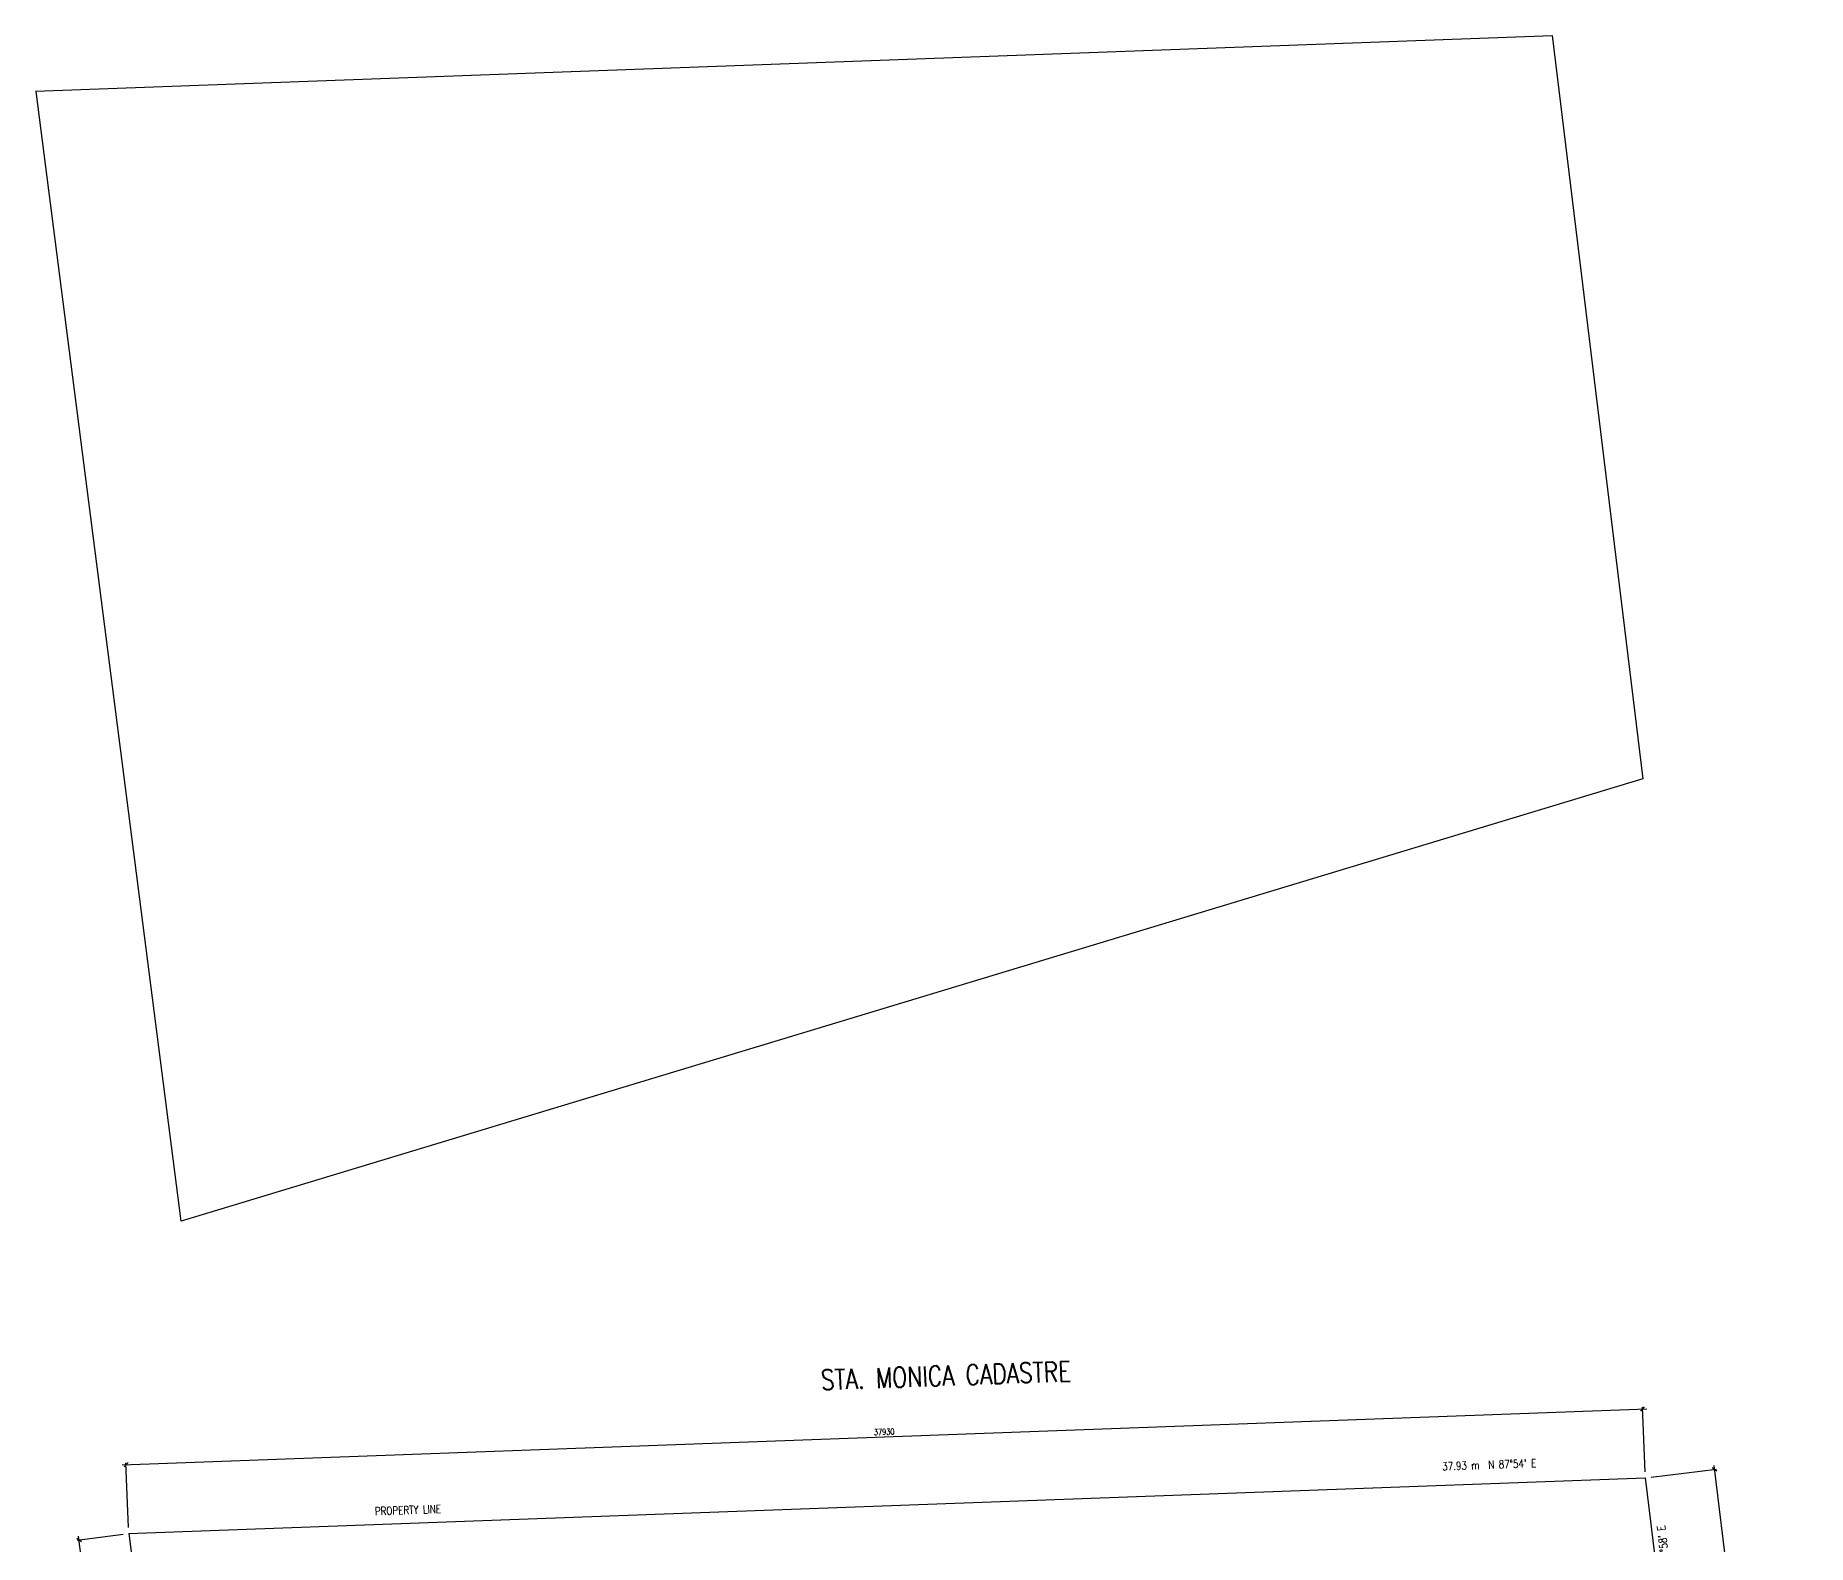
# Model space of a CAD drawing. Header units: millimetres. Extents: x 464829 to 645060, y -219977 to -107206.
# Drawn here: x 496383 to 540673, y -144925 to -107206 of the extents above; entities that cross this region are included whole.
import ezdxf
from ezdxf.enums import TextEntityAlignment as Align

# ---------------------------------------------------------------- set-up
doc = ezdxf.new("R2010")
doc.units = ezdxf.units.MM
doc.header["$LTSCALE"] = 300
doc.header["$MEASUREMENT"] = 0
doc.header["$PDMODE"] = 3
doc.header["$PDSIZE"] = 300
doc.linetypes.add('CENTER2', pattern=[28.575, 19.05, -3.175, 3.175, -3.175])
doc.layers.get('0').update_dxf_attribs({"color": 9})
doc.layers.get('DEFPOINTS').update_dxf_attribs({"color": 8})
doc.layers.add('dimensions', color=8, linetype='Continuous', lineweight=15)
doc.layers.add('propertyline', color=5, linetype='CENTER2')
doc.layers.add('ROOF BEAMS', color=10, linetype='Continuous')
doc.styles.add('DIM', font='romans.shx', dxfattribs={"width": 0.8})
doc.styles.add('PSM', font='simplex')
doc.styles.get("Standard").update_dxf_attribs({"font": 'romans.shx'})
doc.dimstyles.new('DIM-100', dxfattribs={"dimscale": 100, "dimtxt": 2, "dimasz": 1, "dimexe": 0.5, "dimexo": 1.5, "dimgap": 1, "dimtad": 1, "dimdec": 0, "dimdsep": 46, "dimtxsty": 'PSM', "dimblk1": 'DIMCIR', "dimblk2": 'DIMCIR', "dimsah": 1, "dimcen": 0, "dimdle": 2, "dimclrd": 251, "dimclre": 251, "dimclrt": 2, "dimadec": 0, "dimazin": 0, "dimtfac": 1, "dimtdec": 0, "dimtix": 1, "dimtmove": 2, "dimatfit": 3, "dimldrblk": 'DIMCIR', "dimfxl": 0.5, "dimtvp": 1, "dimtolj": 1, "dimtzin": 0, "dimarcsym": 0})

# ---------------------------------------------------------------- blocks, each defined once
blk = doc.blocks.new('_Oblique')
at = {"color": 0, "linetype": 'ByBlock', "lineweight": -2}
blk.add_line((-0.5, -0.5), (0.5, 0.5), dxfattribs=at)
blk = doc.blocks.new('*D783')
at = {"layer": 'DEFPOINTS', "color": 0, "transparency": 16777216}
for p in [(536552, -141539), (536615, -143260), (498711, -144650)]:
    blk.add_point(p, dxfattribs=at)
at = {"layer": 'dimensions', "color": 8, "lineweight": -2, "transparency": 16777216}
for p, q in [((498548, -142933), (536652, -141536)), ((536610, -143110), (536550, -141489)), ((498705, -144500), (498646, -142879))]:
    blk.add_line(p, q, dxfattribs=at)
at = {"layer": 'dimensions', "color": 8, "lineweight": -2, "transparency": 16777216, "xscale": 100, "yscale": 100, "zscale": 100}
for p, rotation in [((536552, -141539), 2.099999999999971), ((498648, -142929), 182.1)]:
    blk.add_blockref('_Oblique', p, dxfattribs=dict(at, rotation=rotation))
at = {"layer": 'dimensions', "color": 8, "transparency": 16777216, "insert": (517595, -142109), "char_height": 150, "attachment_point": 5, "rotation": 2.1, "style": 'DIM'}
blk.add_mtext('\\A1;37930', dxfattribs=at)
blk = doc.blocks.new('DIMCIR')
for p, q in [((-1.5, 0), (1.5, 0)), ((0, 1.5), (0, -1.5))]:
    blk.add_line(p, q)
at = {"color": 2}
blk.add_circle((0, 0), 0.75, dxfattribs=at)
blk = doc.blocks.new('*D784')
at = {"layer": 'DEFPOINTS', "color": 0, "transparency": 16777216}
for p in [(536615, -143260), (540617, -161630), (538886, -161842)]:
    blk.add_point(p, dxfattribs=at)
at = {"layer": 'dimensions', "color": 8, "lineweight": -2, "transparency": 16777216}
for p, q in [((536764, -143242), (538396, -143042)), ((538334, -142949), (540629, -161730)), ((539035, -161824), (540667, -161624))]:
    blk.add_line(p, q, dxfattribs=at)
at = {"layer": 'dimensions', "color": 8, "lineweight": -2, "transparency": 16777216, "xscale": 100, "yscale": 100, "zscale": 100}
for p, rotation in [((538346, -143048), 96.96666666666684), ((540617, -161630), 276.9666666666669)]:
    blk.add_blockref('_Oblique', p, dxfattribs=dict(at, rotation=rotation))
at = {"layer": 'dimensions', "color": 8, "transparency": 16777216, "insert": (539606, -152324), "char_height": 150, "attachment_point": 5, "rotation": 276.9667, "style": 'DIM'}
blk.add_mtext('\\A1;18720', dxfattribs=at)
blk = doc.blocks.new('*D786')
at = {"layer": 'DEFPOINTS', "color": 0, "transparency": 16777216}
for p in [(497474, -144818), (498726, -144657), (502351, -172895)]:
    blk.add_point(p, dxfattribs=at)
at = {"layer": 'dimensions', "color": 8, "lineweight": -2, "transparency": 16777216}
for p, q in [((498577, -144676), (497425, -144824)), ((501113, -173155), (497461, -144719)), ((502202, -172915), (501050, -173062))]:
    blk.add_line(p, q, dxfattribs=at)
at = {"layer": 'dimensions', "color": 8, "lineweight": -2, "transparency": 16777216, "xscale": 100, "yscale": 100, "zscale": 100}
for p, rotation in [((497474, -144818), 97.3166666666666), ((501100, -173056), 277.3166666666666)]:
    blk.add_blockref('_Oblique', p, dxfattribs=dict(at, rotation=rotation))
at = {"layer": 'dimensions', "color": 8, "transparency": 16777216, "insert": (499411, -158921), "char_height": 150, "attachment_point": 5, "rotation": 277.3167, "style": 'DIM'}
blk.add_mtext('\\A1;28470', dxfattribs=at)

msp = doc.modelspace()

# ---------------------------------------------------------------- linework, layer by layer
at = {"layer": 'propertyline', "linetype": 'Continuous'}
msp.add_lwpolyline([(498710.6, -144649.9), (536615.1, -143260), (538885.7, -161841.8), (502351.3, -172895.4), (498724.5, -144649.4)], dxfattribs=at)
at = {"layer": 'ROOF BEAMS', "linetype": 'Continuous'}
for p, q in [((496382.7, -108596.1), (534287.3, -107206.2)), ((534287.3, -107206.2), (536557.9, -125788)), ((500023.4, -136841.6), (496397.7, -108603.4)), ((536557.9, -125788), (500023.4, -136841.6))]:
    msp.add_line(p, q, dxfattribs=at)

# ---------------------------------------------------------------- texts
at = {"layer": 'dimensions', "width": 0.8}
msp.add_text('STA. MONICA CADASTRE', height=500, rotation=2.01932, dxfattribs=at).set_placement((516011.4, -140813.6), align=Align.MIDDLE_LEFT)
for s, rotation, p in [("37.93 m  N 87%%D54' E", 2.01932, (532717.1, -142931, 132201.9)), ('PROPERTY LINE', 2.01932, (505691.9, -144062.8, 146891)), ("18.72 m  S 06%%D58' E", 96.91659, (537148.4, -145610.4, 132201.9))]:
    msp.add_text(s, height=200, rotation=rotation, dxfattribs=at).set_placement(p, align=Align.MIDDLE_CENTER)

# ---------------------------------------------------------------- dimensions: what is measured, and where the dimension line sits
at = {"layer": 'dimensions'}
for p1, p2, distance, picture, middle in [((498710.6, -144649.9), (536615.1, -143260), 1722, '*D783', (517595.2, -142109.3)), ((536615.1, -143260), (538885.7, -161841.8), 1744.2, '*D784', (539605.8, -152324.2)), ((502351.3, -172895.4), (498725.5, -144657.2), 1261.7, '*D786', (499411, -158921.1))]:
    dim = msp.add_aligned_dim(p1=p1, p2=p2, distance=distance, dimstyle='DIM-100', override={"dimtxt": 1.5, "dimgap": 0.5, "dimtxsty": 'DIM', "dimblk1": 'Oblique', "dimblk2": 'Oblique', "dimdle": 1, "dimclrd": 8, "dimclre": 8, "dimclrt": 8}, dxfattribs=at)
    dim.commit()
    dim.dimension.update_dxf_attribs({"geometry": picture, "text_midpoint": middle})

doc.saveas('drawing.dxf')
